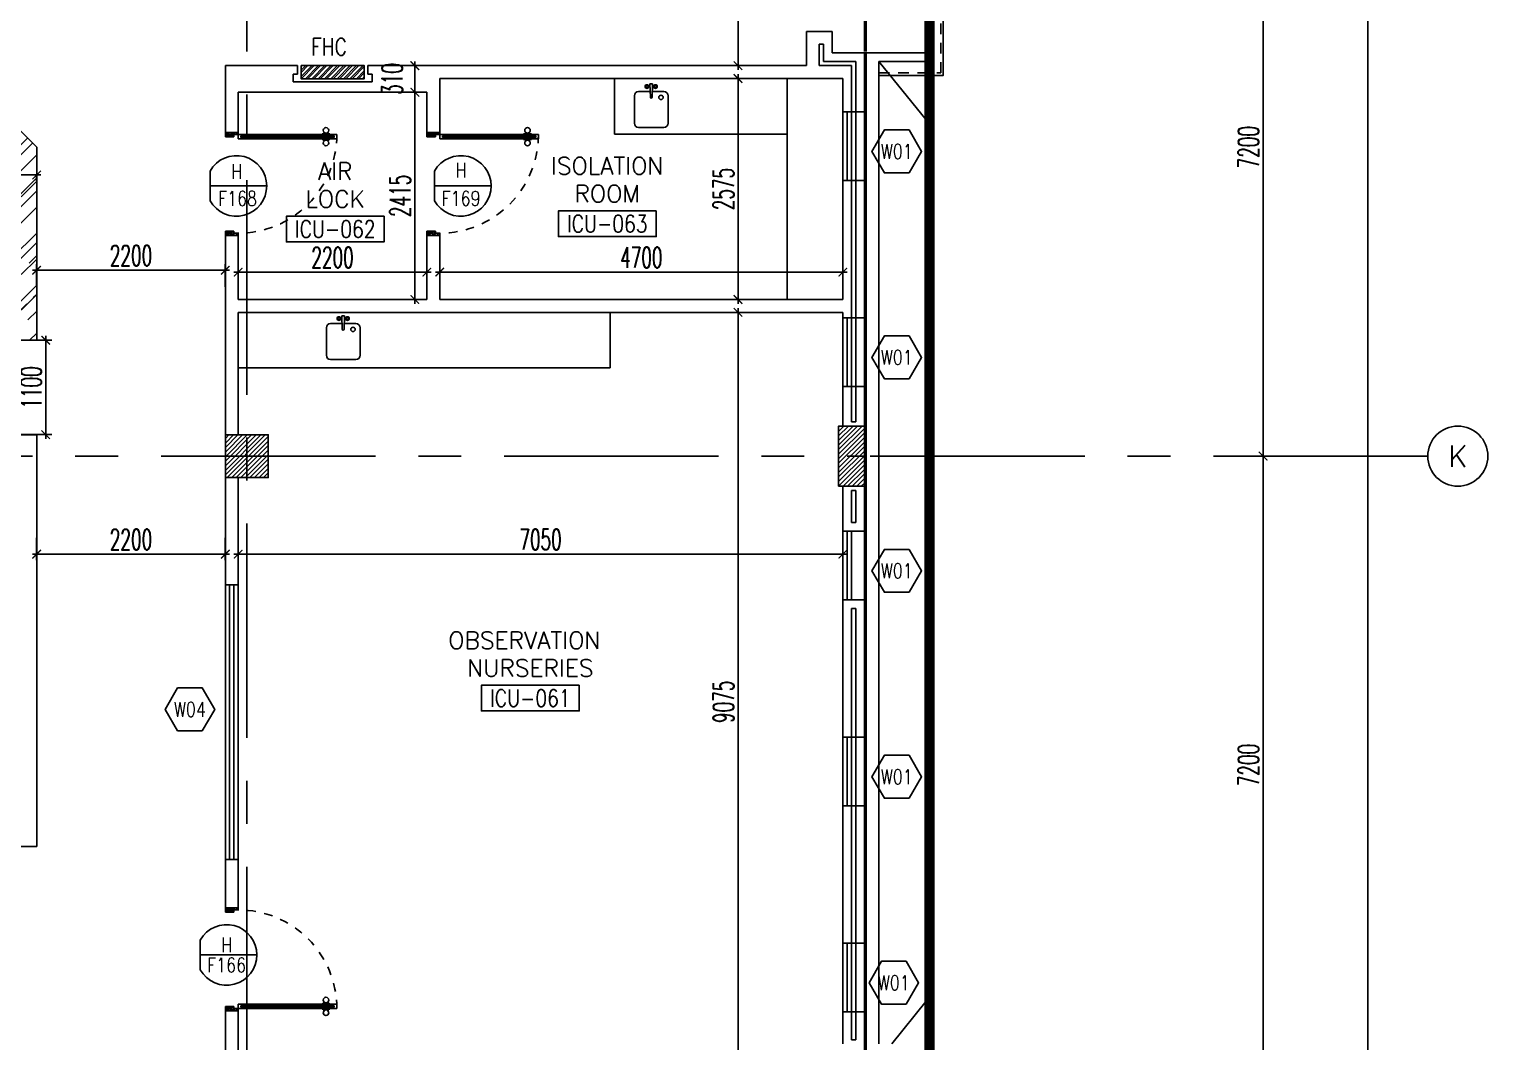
# Model space of a CAD drawing. Extents: x 275967.8 to 276060, y 57291.9 to 57371.4.
# Drawn here: x 276043.04 to 276060.05, y 57336.36 to 57348.16 of the extents above; entities that cross this region are included whole.
import ezdxf
from ezdxf.enums import TextEntityAlignment as Align

# ---------------------------------------------------------------- set-up
doc = ezdxf.new("R2010")
doc.units = 0
doc.header["$MEASUREMENT"] = 0
doc.header["$PDMODE"] = 34
for name, pattern in [('CENTER2', [1.125, 0.75, -0.125, 0.125, -0.125]), ('CENTERX2', [4, 2.5, -0.5, 0.5, -0.5]), ('HIDDEN', [0.375, 0.25, -0.125]), ('HIDDEN2', [0.1875, 0.125, -0.0625])]:
    doc.linetypes.add(name, pattern=pattern)
doc.layers.get('0').update_dxf_attribs({"linetype": 'CONTINUOUS'})
doc.layers.get('DEFPOINTS').update_dxf_attribs({"linetype": 'CONTINUOUS'})
for name, color, linetype in [('AX-CR', 2, 'CONTINUOUS'), ('AX-DIM', 4, 'CONTINUOUS'), ('AX-TXT', 2, 'CONTINUOUS'), ('AXES', 11, 'CENTERX2'), ('COL', 5, 'CONTINUOUS'), ('COUNTER', 7, 'CONTINUOUS'), ('DIM', 4, 'CONTINUOUS'), ('DOOR', 7, 'CONTINUOUS'), ('DOOR-CR', 2, 'CONTINUOUS'), ('DOOR-NO', 3, 'CONTINUOUS'), ('ELEV', 2, 'CONTINUOUS'), ('FHC', 2, 'CONTINUOUS'), ('HAT', 8, 'CONTINUOUS'), ('INSUL', 4, 'CONTINUOUS'), ('NON-MEDICAL', 3, 'CONTINUOUS'), ('RM-BOX', 4, 'CONTINUOUS'), ('RM-NAME', 2, 'CONTINUOUS'), ('RM-NO', 2, 'CONTINUOUS'), ('ROOF', 7, 'CONTINUOUS'), ('SHAFT', 3, 'CONTINUOUS'), ('STR', 5, 'CONTINUOUS'), ('WALL', 2, 'CONTINUOUS'), ('WIN', 3, 'CONTINUOUS'), ('WIN-BOX', 4, 'CONTINUOUS'), ('WIN-NO', 5, 'CONTINUOUS')]:
    doc.layers.add(name, color=color, linetype=linetype)
doc.styles.add('ROMANS', font='ROMANS.shx', dxfattribs={"width": 0.6})
doc.dimstyles.new('STANDARD in', dxfattribs={"dimtxt": 0.24, "dimasz": 0.1, "dimexe": 0.07, "dimexo": 0.05, "dimgap": 0.05, "dimtad": 1, "dimdec": 0, "dimlfac": 1000, "dimzin": 0, "dimdsep": 46, "dimtxsty": 'ROMANS', "dimblk": 'ARCHTICK', "dimcen": 0.05, "dimdle": 0.05, "dimclrd": 4, "dimclre": 4, "dimclrt": 2, "dimadec": 0, "dimazin": 0, "dimtfac": 1, "dimtdec": 0, "dimtmove": 2, "dimatfit": 3, "dimfxl": 0, "dimtolj": 1, "dimtzin": 0, "dimarcsym": 0})

# ---------------------------------------------------------------- blocks, each defined once
blk = doc.blocks.new('*X14')
at = {"color": 0}
for p, q in [((84179, 162721), (84648, 163190)), ((84179, 162774), (84595, 163190)), ((84179, 162827), (84542, 163190)), ((84179, 162880), (84489, 163190)), ((84179, 162933), (84436, 163190)), ((84179, 162986), (84383, 163190)), ((84179, 163039), (84330, 163190)), ((84179, 163092), (84277, 163190)), ((84179, 163145), (84224, 163190)), ((84201, 162690), (84679, 163168)), ((84254, 162690), (84679, 163115)), ((84307, 162690), (84679, 163062)), ((84360, 162690), (84679, 163009)), ((84413, 162690), (84679, 162956)), ((84466, 162690), (84679, 162903)), ((84519, 162690), (84679, 162850)), ((84572, 162690), (84679, 162797)), ((84625, 162690), (84679, 162744))]:
    blk.add_line(p, q, dxfattribs=at)
blk = doc.blocks.new('COL50')
at = {"layer": 'COL'}
blk.add_lwpolyline([(-250, 250), (-250, -250), (250, -250), (250, 250)], close=True, dxfattribs=at)
blk = doc.blocks.new('RM1')
at = {"layer": 'RM-BOX'}
blk.add_lwpolyline([(570, -200), (-570, -200), (-570, -500), (570, -500)], close=True, dxfattribs=at)
at = {"layer": 'RM-NAME', "style": 'ROMANS'}
for tag, p in [('ROOMNAME1', (0, 324)), ('ROOMNAME2', (0, 0))]:
    blk.add_attdef(tag, text='', height=200, dxfattribs=at).set_placement(p, align=Align.MIDDLE)
at = {"layer": 'RM-NO', "style": 'ROMANS', "width": 0.8}
blk.add_attdef('ROOMNO', text='', height=200, dxfattribs=at).set_placement((0, -350), align=Align.MIDDLE)
blk = doc.blocks.new('DD1')
at = {"layer": 'DOOR-CR'}
blk.add_line((-308, 0), (353, 0), dxfattribs=at)
blk.add_lwpolyline([(-308, -173, 3.820224), (-308, 173)], format="xyb", close=True, dxfattribs=at)
at = {"layer": 'DOOR-NO', "color": 255, "style": 'ROMANS', "width": 0.8}
for tag, p in [('G', (0, 184)), ('000', (0, -141))]:
    blk.add_attdef(tag, text='', height=204, dxfattribs=at).set_placement(p, align=Align.MIDDLE)
blk = doc.blocks.new('WW1')
at = {"layer": 'WIN-BOX'}
blk.add_lwpolyline([(144, -250), (289, 0), (144, 250), (-144, 250), (-289, 0), (-144, -250)], close=True, dxfattribs=at)
at = {"layer": 'WIN-NO', "style": 'ROMANS', "width": 0.8}
blk.add_attdef('W00', text='', height=170, dxfattribs=at).set_placement((0, 0), align=Align.MIDDLE)
blk = doc.blocks.new('_ARCHTICK')
at = {"color": 0, "linetype": 'ByBlock', "const_width": 0.15}
blk.add_lwpolyline([(-0.5, -0.5), (0.5, 0.5)], dxfattribs=at)
blk = doc.blocks.new('*D152')
at = {"layer": 'AX-DIM', "color": 4, "lineweight": -2, "ltscale": 0.3}
for p, q in [((276056.803, 57357.833), (276058.715, 57357.833)), ((276058.645, 57357.883), (276058.645, 57298.463)), ((276054.365, 57298.513), (276058.715, 57298.513))]:
    blk.add_line(p, q, dxfattribs=at)
at = {"layer": 'DEFPOINTS', "color": 0, "ltscale": 0.3}
for p in [(276056.753, 57357.833), (276054.315, 57298.513), (276058.645, 57298.513)]:
    blk.add_point(p, dxfattribs=at)
at = {"layer": 'AX-DIM', "color": 4, "lineweight": -2, "ltscale": 0.3, "xscale": 0.1, "yscale": 0.1, "zscale": 0.1}
for p, rotation in [((276058.645, 57357.833), 90), ((276058.645, 57298.513), 270)]:
    blk.add_blockref('_ARCHTICK', p, dxfattribs=dict(at, rotation=rotation))
at = {"layer": 'AX-DIM', "color": 2, "ltscale": 0.3, "insert": (276058.475, 57328.173), "char_height": 0.24, "attachment_point": 5, "rotation": 90, "style": 'ROMANS'}
blk.add_mtext('\\A1;59320', dxfattribs=at)
blk = doc.blocks.new('*D140')
at = {"layer": 'AX-DIM', "color": 4, "lineweight": -2, "ltscale": 0.3}
for p, q in [((276057.425, 57350.433), (276057.425, 57343.133)), ((276057.075, 57350.383), (276057.495, 57350.383)), ((276057.075, 57343.183), (276057.495, 57343.183))]:
    blk.add_line(p, q, dxfattribs=at)
at = {"layer": 'DEFPOINTS', "color": 0, "ltscale": 0.3}
for p in [(276057.025, 57350.383), (276057.025, 57343.183), (276057.425, 57343.183)]:
    blk.add_point(p, dxfattribs=at)
at = {"layer": 'AX-DIM', "color": 4, "lineweight": -2, "ltscale": 0.3, "xscale": 0.1, "yscale": 0.1, "zscale": 0.1}
for p, rotation in [((276057.425, 57350.383), 90), ((276057.425, 57343.183), 270)]:
    blk.add_blockref('_ARCHTICK', p, dxfattribs=dict(at, rotation=rotation))
at = {"layer": 'AX-DIM', "color": 2, "ltscale": 0.3, "insert": (276057.255, 57346.783), "char_height": 0.24, "attachment_point": 5, "rotation": 90, "style": 'ROMANS'}
blk.add_mtext('\\A1;7200', dxfattribs=at)
blk = doc.blocks.new('AXR')
at = {"layer": 'AX-CR'}
blk.add_circle((350, 0), 350, dxfattribs=at)
at = {"layer": 'AX-TXT', "style": 'ROMANS'}
blk.add_attdef('AX', text='', height=250, dxfattribs=at).set_placement((350, 0), align=Align.MIDDLE)
blk = doc.blocks.new('*D139')
at = {"layer": 'AX-DIM', "color": 4, "lineweight": -2, "ltscale": 0.3}
for p, q in [((276057.075, 57343.183), (276057.495, 57343.183)), ((276057.425, 57343.233), (276057.425, 57335.933)), ((276057.075, 57335.983), (276057.495, 57335.983))]:
    blk.add_line(p, q, dxfattribs=at)
at = {"layer": 'DEFPOINTS', "color": 0, "ltscale": 0.3}
for p in [(276057.025, 57343.183), (276057.025, 57335.983), (276057.425, 57335.983)]:
    blk.add_point(p, dxfattribs=at)
at = {"layer": 'AX-DIM', "color": 4, "lineweight": -2, "ltscale": 0.3, "xscale": 0.1, "yscale": 0.1, "zscale": 0.1}
for p, rotation in [((276057.425, 57343.183), 90), ((276057.425, 57335.983), 270)]:
    blk.add_blockref('_ARCHTICK', p, dxfattribs=dict(at, rotation=rotation))
at = {"layer": 'AX-DIM', "color": 2, "ltscale": 0.3, "insert": (276057.255, 57339.583), "char_height": 0.24, "attachment_point": 5, "rotation": 90, "style": 'ROMANS'}
blk.add_mtext('\\A1;7200', dxfattribs=at)
blk = doc.blocks.new('C11')
at = {"layer": 'HAT'}
h = blk.add_hatch(dxfattribs=at)
h.set_pattern_fill('ANSI31', color=256, scale=300, style=0)
h.set_pattern_definition([(45, (-248556.182, -75061.005), (-26.5165043, 26.5165043), [])])
h.paths.add_polyline_path([(300, 700), (0, 700), (0, 350), (300, 350)])
h.paths.add_polyline_path([(300, 350), (0, 350), (0, 0), (300, 0)])
at = {"layer": 'COL'}
blk.add_lwpolyline([(300, 700), (300, 0), (0, 0), (0, 700)], close=True, dxfattribs=at)
blk = doc.blocks.new('*D471')
at = {"layer": 'DEFPOINTS', "color": 0, "linetype": 'ByBlock', "ltscale": 0.3}
for p in [(276051.146, 57350.133), (276051.146, 57347.733), (276051.303, 57347.733)]:
    blk.add_point(p, dxfattribs=at)
at = {"layer": 'DIM', "color": 4, "linetype": 'ByBlock', "lineweight": -2, "ltscale": 0.3}
for p, q in [((276051.196, 57350.133), (276051.373, 57350.133)), ((276051.303, 57350.183), (276051.303, 57347.683)), ((276051.196, 57347.733), (276051.373, 57347.733))]:
    blk.add_line(p, q, dxfattribs=at)
at = {"layer": 'DIM', "color": 4, "linetype": 'ByBlock', "lineweight": -2, "ltscale": 0.3, "xscale": 0.1, "yscale": 0.1, "zscale": 0.1}
for p, rotation in [((276051.303, 57350.133), 90), ((276051.303, 57347.733), 270)]:
    blk.add_blockref('_ARCHTICK', p, dxfattribs=dict(at, rotation=rotation))
at = {"layer": 'DIM', "color": 2, "linetype": 'ByBlock', "ltscale": 0.3, "insert": (276051.133, 57348.933), "char_height": 0.24, "attachment_point": 5, "rotation": 90, "style": 'ROMANS'}
blk.add_mtext('\\A1;2400', dxfattribs=at)
blk = doc.blocks.new('*D470')
at = {"layer": 'DEFPOINTS', "color": 0, "linetype": 'ByBlock', "ltscale": 0.3}
for p in [(276051.715, 57347.583), (276051.303, 57345.008), (276051.715, 57345.008)]:
    blk.add_point(p, dxfattribs=at)
at = {"layer": 'DIM', "color": 4, "linetype": 'ByBlock', "lineweight": -2, "ltscale": 0.3}
for p, q in [((276051.665, 57347.583), (276051.233, 57347.583)), ((276051.303, 57347.633), (276051.303, 57344.958)), ((276051.665, 57345.008), (276051.233, 57345.008))]:
    blk.add_line(p, q, dxfattribs=at)
at = {"layer": 'DIM', "color": 4, "linetype": 'ByBlock', "lineweight": -2, "ltscale": 0.3, "xscale": 0.1, "yscale": 0.1, "zscale": 0.1}
for p, rotation in [((276051.303, 57347.583), 90), ((276051.303, 57345.008), 270)]:
    blk.add_blockref('_ARCHTICK', p, dxfattribs=dict(at, rotation=rotation))
at = {"layer": 'DIM', "color": 2, "linetype": 'ByBlock', "ltscale": 0.3, "insert": (276051.133, 57346.295), "char_height": 0.24, "attachment_point": 5, "rotation": 90, "style": 'ROMANS'}
blk.add_mtext('\\A1;2575', dxfattribs=at)
blk = doc.blocks.new('*D469')
at = {"layer": 'DEFPOINTS', "color": 0, "linetype": 'ByBlock', "ltscale": 0.3}
for p in [(276052.525, 57346.229), (276047.825, 57345.512), (276047.825, 57345.327)]:
    blk.add_point(p, dxfattribs=at)
at = {"layer": 'DIM', "color": 4, "linetype": 'ByBlock', "lineweight": -2, "ltscale": 0.3}
for p, q in [((276052.525, 57346.179), (276052.525, 57345.257)), ((276052.575, 57345.327), (276047.775, 57345.327)), ((276047.825, 57345.462), (276047.825, 57345.257))]:
    blk.add_line(p, q, dxfattribs=at)
at = {"layer": 'DIM', "color": 4, "linetype": 'ByBlock', "lineweight": -2, "ltscale": 0.3, "xscale": 0.1, "yscale": 0.1, "zscale": 0.1, "rotation": 180}
blk.add_blockref('_ARCHTICK', (276047.825, 57345.327), dxfattribs=at)
at = {"layer": 'DIM', "color": 4, "linetype": 'ByBlock', "lineweight": -2, "ltscale": 0.3, "xscale": 0.1, "yscale": 0.1, "zscale": 0.1}
blk.add_blockref('_ARCHTICK', (276052.525, 57345.327), dxfattribs=at)
at = {"layer": 'DIM', "color": 2, "linetype": 'ByBlock', "ltscale": 0.3, "insert": (276050.175, 57345.497), "char_height": 0.24, "attachment_point": 5, "style": 'ROMANS'}
blk.add_mtext('\\A1;4700', dxfattribs=at)
blk = doc.blocks.new('*D468')
at = {"layer": 'DEFPOINTS', "color": 0, "linetype": 'ByBlock', "ltscale": 0.3}
for p in [(276045.475, 57345.377), (276045.475, 57345.327), (276047.675, 57345.377)]:
    blk.add_point(p, dxfattribs=at)
at = {"layer": 'DIM', "color": 4, "linetype": 'ByBlock', "lineweight": -2, "ltscale": 0.3}
for p, q in [((276047.725, 57345.327), (276045.425, 57345.327)), ((276045.475, 57345.327), (276045.475, 57345.257)), ((276047.675, 57345.327), (276047.675, 57345.257))]:
    blk.add_line(p, q, dxfattribs=at)
at = {"layer": 'DIM', "color": 4, "linetype": 'ByBlock', "lineweight": -2, "ltscale": 0.3, "xscale": 0.1, "yscale": 0.1, "zscale": 0.1, "rotation": 180}
blk.add_blockref('_ARCHTICK', (276045.475, 57345.327), dxfattribs=at)
at = {"layer": 'DIM', "color": 4, "linetype": 'ByBlock', "lineweight": -2, "ltscale": 0.3, "xscale": 0.1, "yscale": 0.1, "zscale": 0.1}
blk.add_blockref('_ARCHTICK', (276047.675, 57345.327), dxfattribs=at)
at = {"layer": 'DIM', "color": 2, "linetype": 'ByBlock', "ltscale": 0.3, "insert": (276046.575, 57345.497), "char_height": 0.24, "attachment_point": 5, "style": 'ROMANS'}
blk.add_mtext('\\A1;2200', dxfattribs=at)
blk = doc.blocks.new('*D467')
at = {"layer": 'DEFPOINTS', "color": 0, "linetype": 'ByBlock', "ltscale": 0.3}
for p in [(276047.579, 57347.423), (276047.535, 57345.008), (276047.579, 57345.008)]:
    blk.add_point(p, dxfattribs=at)
at = {"layer": 'DIM', "color": 4, "linetype": 'ByBlock', "lineweight": -2, "ltscale": 0.3}
for p, q in [((276047.529, 57347.423), (276047.465, 57347.423)), ((276047.535, 57347.473), (276047.535, 57344.958)), ((276047.529, 57345.008), (276047.465, 57345.008))]:
    blk.add_line(p, q, dxfattribs=at)
at = {"layer": 'DIM', "color": 4, "linetype": 'ByBlock', "lineweight": -2, "ltscale": 0.3, "xscale": 0.1, "yscale": 0.1, "zscale": 0.1}
for p, rotation in [((276047.535, 57347.423), 90), ((276047.535, 57345.008), 270)]:
    blk.add_blockref('_ARCHTICK', p, dxfattribs=dict(at, rotation=rotation))
at = {"layer": 'DIM', "color": 2, "linetype": 'ByBlock', "ltscale": 0.3, "insert": (276047.365, 57346.215), "char_height": 0.24, "attachment_point": 5, "rotation": 90, "style": 'ROMANS'}
blk.add_mtext('\\A1;2415', dxfattribs=at)
blk = doc.blocks.new('*D466')
at = {"layer": 'DEFPOINTS', "color": 0, "linetype": 'ByBlock', "ltscale": 0.3}
for p in [(276047.535, 57347.733), (276047.621, 57347.733), (276047.621, 57347.423)]:
    blk.add_point(p, dxfattribs=at)
at = {"layer": 'DIM', "color": 4, "linetype": 'ByBlock', "lineweight": -2, "ltscale": 0.3}
for p, q in [((276047.571, 57347.733), (276047.465, 57347.733)), ((276047.535, 57347.373), (276047.535, 57347.783)), ((276047.571, 57347.423), (276047.465, 57347.423))]:
    blk.add_line(p, q, dxfattribs=at)
at = {"layer": 'DIM', "color": 4, "linetype": 'ByBlock', "lineweight": -2, "ltscale": 0.3, "xscale": 0.1, "yscale": 0.1, "zscale": 0.1}
for p, rotation in [((276047.535, 57347.733), 90), ((276047.535, 57347.423), 270)]:
    blk.add_blockref('_ARCHTICK', p, dxfattribs=dict(at, rotation=rotation))
at = {"layer": 'DIM', "color": 2, "linetype": 'ByBlock', "ltscale": 0.3, "insert": (276047.27, 57347.578), "char_height": 0.24, "attachment_point": 5, "rotation": 90, "style": 'ROMANS'}
blk.add_mtext('\\A1;310', dxfattribs=at)
blk = doc.blocks.new('*D464')
at = {"layer": 'DEFPOINTS', "color": 0, "linetype": 'ByBlock', "ltscale": 0.3}
for p in [(276050.553, 57344.858), (276050.299, 57335.783), (276051.303, 57335.783)]:
    blk.add_point(p, dxfattribs=at)
at = {"layer": 'DIM', "color": 4, "linetype": 'ByBlock', "lineweight": -2, "ltscale": 0.3}
for p, q in [((276050.603, 57344.858), (276051.373, 57344.858)), ((276051.303, 57344.908), (276051.303, 57335.733)), ((276050.349, 57335.783), (276051.373, 57335.783))]:
    blk.add_line(p, q, dxfattribs=at)
at = {"layer": 'DIM', "color": 4, "linetype": 'ByBlock', "lineweight": -2, "ltscale": 0.3, "xscale": 0.1, "yscale": 0.1, "zscale": 0.1}
for p, rotation in [((276051.303, 57344.858), 90), ((276051.303, 57335.783), 270)]:
    blk.add_blockref('_ARCHTICK', p, dxfattribs=dict(at, rotation=rotation))
at = {"layer": 'DIM', "color": 2, "linetype": 'ByBlock', "ltscale": 0.3, "insert": (276051.133, 57340.32), "char_height": 0.24, "attachment_point": 5, "rotation": 90, "style": 'ROMANS'}
blk.add_mtext('\\A1;9075', dxfattribs=at)
blk = doc.blocks.new('*D463')
at = {"layer": 'DEFPOINTS', "color": 0, "linetype": 'ByBlock', "ltscale": 0.3}
for p in [(276045.475, 57342.04), (276045.475, 57341.683), (276052.525, 57340.864)]:
    blk.add_point(p, dxfattribs=at)
at = {"layer": 'DIM', "color": 4, "linetype": 'ByBlock', "lineweight": -2, "ltscale": 0.3}
for p, q in [((276045.475, 57341.733), (276045.475, 57342.11)), ((276052.525, 57340.914), (276052.525, 57342.11)), ((276052.575, 57342.04), (276045.425, 57342.04))]:
    blk.add_line(p, q, dxfattribs=at)
at = {"layer": 'DIM', "color": 4, "linetype": 'ByBlock', "lineweight": -2, "ltscale": 0.3, "xscale": 0.1, "yscale": 0.1, "zscale": 0.1, "rotation": 180}
blk.add_blockref('_ARCHTICK', (276045.475, 57342.04), dxfattribs=at)
at = {"layer": 'DIM', "color": 4, "linetype": 'ByBlock', "lineweight": -2, "ltscale": 0.3, "xscale": 0.1, "yscale": 0.1, "zscale": 0.1}
blk.add_blockref('_ARCHTICK', (276052.525, 57342.04), dxfattribs=at)
at = {"layer": 'DIM', "color": 2, "linetype": 'ByBlock', "ltscale": 0.3, "insert": (276049, 57342.21), "char_height": 0.24, "attachment_point": 5, "style": 'ROMANS'}
blk.add_mtext('\\A1;7050', dxfattribs=at)
blk = doc.blocks.new('*D462')
at = {"layer": 'DEFPOINTS', "color": 0, "linetype": 'ByBlock', "ltscale": 0.3}
for p in [(276043.125, 57342.281), (276045.325, 57342.281), (276043.125, 57342.04)]:
    blk.add_point(p, dxfattribs=at)
at = {"layer": 'DIM', "color": 4, "linetype": 'ByBlock', "lineweight": -2, "ltscale": 0.3}
for p, q in [((276043.125, 57342.231), (276043.125, 57341.97)), ((276045.325, 57342.231), (276045.325, 57341.97)), ((276045.375, 57342.04), (276043.075, 57342.04))]:
    blk.add_line(p, q, dxfattribs=at)
at = {"layer": 'DIM', "color": 4, "linetype": 'ByBlock', "lineweight": -2, "ltscale": 0.3, "xscale": 0.1, "yscale": 0.1, "zscale": 0.1, "rotation": 180}
blk.add_blockref('_ARCHTICK', (276043.125, 57342.04), dxfattribs=at)
at = {"layer": 'DIM', "color": 4, "linetype": 'ByBlock', "lineweight": -2, "ltscale": 0.3, "xscale": 0.1, "yscale": 0.1, "zscale": 0.1}
blk.add_blockref('_ARCHTICK', (276045.325, 57342.04), dxfattribs=at)
at = {"layer": 'DIM', "color": 2, "linetype": 'ByBlock', "ltscale": 0.3, "insert": (276044.225, 57342.21), "char_height": 0.24, "attachment_point": 5, "style": 'ROMANS'}
blk.add_mtext('\\A1;2200', dxfattribs=at)
blk = doc.blocks.new('DOOR100')
at = {"layer": 'DOOR', "color": 0, "linetype": 'ByBlock'}
for p, q in [((-82, 1205), (-91, 1205)), ((-91, 1205), (-91, 1140)), ((-75, 1218), (-82, 1218)), ((-82, 1128), (-82, 1218)), ((-82, 1205), (-82, 1140)), ((-25, 1300), (-75, 1300)), ((-75, 1300), (-25, 1300)), ((-75, 1250), (-75, 1300)), ((-58, 1250), (-75, 1250)), ((-42, 1270), (-58, 1270)), ((-58, 1250), (-58, 1270)), ((-42, 1250), (-42, 1270)), ((-25, 1250), (-42, 1250)), ((-25, 1250), (-25, 1300)), ((-25, 1218), (-18, 1218)), ((-18, 1128), (-18, 1218)), ((-18, 1205), (-9, 1205)), ((-18, 1205), (-18, 1140)), ((-9, 1205), (-9, 1140)), ((-82, 1140), (-91, 1140)), ((-75, 1128), (-82, 1128)), ((-25, 1128), (-18, 1128)), ((-18, 1140), (-9, 1140)), ((-75, 200), (-58, 200)), ((-75, 150), (-75, 200)), ((-58, 200), (-58, 180)), ((-58, 180), (-42, 180)), ((-42, 200), (-25, 200)), ((-42, 180), (-42, 200)), ((-25, 200), (-25, 150)), ((-1200, 0), (-1200, 150)), ((-1200, 150), (-1175, 150)), ((-1200, 150), (-1200, 0)), ((-1150, 0), (-1200, 0)), ((-1175, 150), (-1175, 100)), ((-1175, 100), (-1150, 100)), ((-1150, 100), (-1150, 0)), ((-75, 150), (-25, 150)), ((-50, 100), (-50, 0)), ((-25, 100), (-50, 100)), ((-50, 0), (0, 0)), ((0, 150), (-25, 150)), ((-25, 150), (-25, 100)), ((0, 150), (0, 0))]:
    blk.add_line(p, q, dxfattribs=at)
at = {"layer": 'DOOR', "linetype": 'ByBlock'}
for p, q in [((-75, 1250), (-75, 200)), ((-58, 200), (-58, 1250)), ((-42, 200), (-42, 1250)), ((-25, 200), (-25, 1250)), ((0, 0), (0, 150))]:
    blk.add_line(p, q, dxfattribs=at)
at = {"layer": 'DOOR', "color": 9, "linetype": 'ByBlock'}
for p, q in [((-1150, 0), (-1200, 114)), ((-1150, 0), (-1200, 40)), ((-1150, 0), (-1163, 100)), ((-50, 0), (0, 114)), ((-50, 0), (-37, 100)), ((-50, 0), (0, 40))]:
    blk.add_line(p, q, dxfattribs=at)
at = {"layer": 'DOOR', "color": 0, "linetype": 'ByBlock'}
for centre in [(-124, 1173), (24, 1173)]:
    blk.add_circle(centre, 32.4, dxfattribs=at)
at = {"layer": 'DOOR', "linetype": 'HIDDEN', "ltscale": 0.5}
blk.add_arc((-25, 150), 1150, 90, 180.0001, dxfattribs=at)
at = {"layer": 'DOOR', "color": 9, "linetype": 'ByBlock'}
for centre, radius, start, end in [((-1150, 0), 154, 103.7142, 108.8947), ((-1150, 0), 134, 100.72, 111.8402), ((-1150, 0), 94.4, 90, 121.9818), ((-1150, 0), 74.4, 90, 132.2236), ((-1150, 0), 54.4, 90, 156.7926), ((-1150, 0), 34.4, 90, 180), ((-1150, 0), 14.4, 90, 180), ((-50, 0), 94.4, 58.0182, 90), ((-50, 0), 74.4, 47.7764, 90), ((-50, 0), 54.4, 23.2074, 90), ((-50, 0), 34.4, 0, 90), ((-50, 0), 14.4, 0, 90), ((-50, 0), 134, 68.1598, 79.28), ((-50, 0), 114, 64.0838, 77.3774), ((-50, 0), 154, 71.1053, 76.2858)]:
    blk.add_arc(centre, radius, start, end, dxfattribs=at)
blk = doc.blocks.new('*D765')
at = {"layer": 'DEFPOINTS', "color": 0, "linetype": 'ByBlock', "ltscale": 0.3}
for p in [(276042.893, 57344.533), (276043.231, 57344.533), (276042.893, 57343.433)]:
    blk.add_point(p, dxfattribs=at)
at = {"layer": 'SHAFT', "color": 4, "linetype": 'ByBlock', "lineweight": -2, "ltscale": 0.3}
for p, q in [((276042.943, 57344.533), (276043.301, 57344.533)), ((276043.231, 57343.383), (276043.231, 57344.583)), ((276042.943, 57343.433), (276043.301, 57343.433))]:
    blk.add_line(p, q, dxfattribs=at)
at = {"layer": 'SHAFT', "color": 4, "linetype": 'ByBlock', "lineweight": -2, "ltscale": 0.3, "xscale": 0.1, "yscale": 0.1, "zscale": 0.1}
for p, rotation in [((276043.231, 57344.533), 90), ((276043.231, 57343.433), 270)]:
    blk.add_blockref('_ARCHTICK', p, dxfattribs=dict(at, rotation=rotation))
at = {"layer": 'SHAFT', "color": 2, "linetype": 'ByBlock', "ltscale": 0.3, "insert": (276043.061, 57343.983), "char_height": 0.24, "attachment_point": 5, "rotation": 90, "style": 'ROMANS'}
blk.add_mtext('\\A1;1100', dxfattribs=at)
blk = doc.blocks.new('*D804')
at = {"layer": 'DEFPOINTS', "color": 0, "linetype": 'ByBlock', "ltscale": 0.3}
for p in [(276038.625, 57346.65), (276043.125, 57346.509), (276038.625, 57346.459)]:
    blk.add_point(p, dxfattribs=at)
at = {"layer": 'DIM', "color": 4, "linetype": 'ByBlock', "lineweight": -2, "ltscale": 0.3}
for p, q in [((276038.625, 57346.6), (276038.625, 57346.389)), ((276043.175, 57346.459), (276038.575, 57346.459)), ((276043.125, 57346.459), (276043.125, 57346.389))]:
    blk.add_line(p, q, dxfattribs=at)
at = {"layer": 'DIM', "color": 4, "linetype": 'ByBlock', "lineweight": -2, "ltscale": 0.3, "xscale": 0.1, "yscale": 0.1, "zscale": 0.1, "rotation": 180}
blk.add_blockref('_ARCHTICK', (276038.625, 57346.459), dxfattribs=at)
at = {"layer": 'DIM', "color": 4, "linetype": 'ByBlock', "lineweight": -2, "ltscale": 0.3, "xscale": 0.1, "yscale": 0.1, "zscale": 0.1}
blk.add_blockref('_ARCHTICK', (276043.125, 57346.459), dxfattribs=at)
at = {"layer": 'DIM', "color": 2, "linetype": 'ByBlock', "ltscale": 0.3, "insert": (276040.875, 57346.629), "char_height": 0.24, "attachment_point": 5, "style": 'ROMANS'}
blk.add_mtext('\\A1;4500', dxfattribs=at)
blk = doc.blocks.new('*D805')
at = {"layer": 'DEFPOINTS', "color": 0, "linetype": 'ByBlock', "ltscale": 0.3}
for p in [(276043.125, 57345.349), (276043.125, 57345.106), (276045.325, 57345.106)]:
    blk.add_point(p, dxfattribs=at)
at = {"layer": 'DIM', "color": 4, "linetype": 'ByBlock', "lineweight": -2, "ltscale": 0.3}
for p, q in [((276045.375, 57345.349), (276043.075, 57345.349)), ((276043.125, 57345.156), (276043.125, 57345.419)), ((276045.325, 57345.156), (276045.325, 57345.419))]:
    blk.add_line(p, q, dxfattribs=at)
at = {"layer": 'DIM', "color": 4, "linetype": 'ByBlock', "lineweight": -2, "ltscale": 0.3, "xscale": 0.1, "yscale": 0.1, "zscale": 0.1, "rotation": 180}
blk.add_blockref('_ARCHTICK', (276043.125, 57345.349), dxfattribs=at)
at = {"layer": 'DIM', "color": 4, "linetype": 'ByBlock', "lineweight": -2, "ltscale": 0.3, "xscale": 0.1, "yscale": 0.1, "zscale": 0.1}
blk.add_blockref('_ARCHTICK', (276045.325, 57345.349), dxfattribs=at)
at = {"layer": 'DIM', "color": 2, "linetype": 'ByBlock', "ltscale": 0.3, "insert": (276044.225, 57345.519), "char_height": 0.24, "attachment_point": 5, "style": 'ROMANS'}
blk.add_mtext('\\A1;2200', dxfattribs=at)

msp = doc.modelspace()

# ---------------------------------------------------------------- hatches: boundary and pattern name
at = {"layer": 'COUNTER', "linetype": 'ByBlock'}
h = msp.add_hatch(dxfattribs=at)
h.set_pattern_fill('AR-RROOF', color=11, scale=0.32, angle=45, style=0)
h.paths.add_polyline_path([(276042.1755, 57347.7329), (276039.7255, 57347.7329), (276039.7255, 57347.1329), (276041.9255, 57347.1329), (276042.5255, 57346.5329), (276042.5255, 57344.5329), (276043.1255, 57344.5329), (276043.1255, 57346.7829)])
at = {"layer": 'FHC', "linetype": 'ByBlock', "ltscale": 0.3}
h = msp.add_hatch(dxfattribs=at)
h.set_pattern_fill('ANSI32', color=11, scale=0.14, style=0)
h.set_pattern_definition([(45, (275860.452275, 57322.7401), (-0.037123106, 0.037123106), []), (45, (275860.477024, 57322.7401), (-0.037123106, 0.037123106), [])])
h.paths.add_polyline_path([(276046.9452, 57347.5809), (276046.9452, 57347.7329), (276046.2092, 57347.7329), (276046.2092, 57347.5809)])
h.paths.add_polyline_path([(276046.0391, 57347.244), (276046.0391, 57347.5807), (276046.2491, 57347.5807), (276046.2491, 57347.244)], flags=9)

# ---------------------------------------------------------------- linework, layer by layer
at = {"layer": 'AXES'}
for p, q in [((276052.7755, 57291.8986), (276052.7755, 57370.3613)), ((276052.7955, 57291.8986), (276052.7955, 57370.3613)), ((276045.5755, 57291.8986), (276045.5755, 57352.4829)), ((276036.5755, 57343.1829), (276052.7955, 57343.1829)), ((276059.3451, 57343.1829), (276052.5255, 57343.1829))]:
    msp.add_line(p, q, dxfattribs=at)
at = {"layer": 'COUNTER', "linetype": 'ByBlock'}
msp.add_lwpolyline([(276042.5255, 57344.5329), (276042.5255, 57346.5329), (276041.9255, 57347.1329), (276039.7255, 57347.1329), (276039.7255, 57347.7329), (276042.1755, 57347.7329), (276043.1255, 57346.7829), (276043.1255, 57344.5329)], close=True, dxfattribs=at)
at = {"layer": 'ELEV', "linetype": 'CENTER2', "const_width": 0.12}
msp.add_lwpolyline([(276053.5351, 57296.8068), (276053.5351, 57360.645)], dxfattribs=at)
at = {"layer": 'FHC', "linetype": 'ByBlock', "ltscale": 0.3}
msp.add_lwpolyline([(276046.2092, 57347.7329), (276046.9452, 57347.7329), (276046.9452, 57347.5809), (276046.2092, 57347.5809)], close=True, dxfattribs=at)
at = {"layer": 'INSUL'}
for p, q in [((276052.2505, 57347.9829), (276052.2505, 57347.7329)), ((276052.3005, 57347.9829), (276052.2505, 57347.9829)), ((276052.3005, 57347.9829), (276052.3005, 57347.7829)), ((276052.2505, 57347.7329), (276052.6255, 57347.7329)), ((276052.3005, 57347.7829), (276052.6755, 57347.7829)), ((276052.6255, 57347.7329), (276052.6255, 57343.5829)), ((276052.6755, 57347.7829), (276052.6755, 57343.5829)), ((276052.6255, 57343.5829), (276052.6755, 57343.5829)), ((276052.6255, 57342.7829), (276052.6755, 57342.7829)), ((276052.6255, 57342.7829), (276052.6255, 57342.4079)), ((276052.6755, 57342.7829), (276052.6755, 57342.4079)), ((276052.6255, 57342.4079), (276052.6755, 57342.4079)), ((276052.6255, 57341.4079), (276052.6755, 57341.4079)), ((276052.6255, 57341.4079), (276052.6255, 57336.3829)), ((276052.6755, 57341.4079), (276052.6755, 57336.3829)), ((276052.6255, 57336.3829), (276052.6755, 57336.3829))]:
    msp.add_line(p, q, dxfattribs=at)
at = {"layer": 'NON-MEDICAL'}
for p, q in [((276049.8617, 57347.5848), (276049.8617, 57346.9348)), ((276050.2744, 57347.5206), (276050.2804, 57347.3653)), ((276050.3065, 57347.5206), (276050.2744, 57347.5206)), ((276050.3065, 57347.5206), (276050.3004, 57347.3653)), ((276051.8755, 57347.5848), (276051.8755, 57345.0098)), ((276051.8755, 57347.5848), (276051.8755, 57346.9348)), ((276050.0941, 57347.3825), (276050.0941, 57347.0614)), ((276050.2804, 57347.4324), (276050.144, 57347.4324)), ((276050.4369, 57347.4324), (276050.3004, 57347.4324)), ((276050.4868, 57347.0614), (276050.4868, 57347.3825)), ((276050.144, 57347.0115), (276050.4369, 57347.0115)), ((276049.8617, 57346.9348), (276051.8755, 57346.9348)), ((276046.6832, 57344.8168), (276046.6892, 57344.6615)), ((276046.7152, 57344.8168), (276046.6832, 57344.8168)), ((276046.7152, 57344.8168), (276046.7092, 57344.6615)), ((276049.8102, 57344.8598), (276049.8102, 57344.2098)), ((276046.5029, 57344.6787), (276046.5029, 57344.3576)), ((276046.6892, 57344.7286), (276046.5527, 57344.7286)), ((276046.8457, 57344.7286), (276046.7092, 57344.7286)), ((276046.8955, 57344.3576), (276046.8955, 57344.6787)), ((276046.5527, 57344.3078), (276046.8457, 57344.3078)), ((276045.4755, 57344.2098), (276049.8102, 57344.2098))]:
    msp.add_line(p, q, dxfattribs=at)
for centre, radius in [((276050.2407, 57347.4895), 0.0217), ((276050.2407, 57347.4895), 0.014), ((276050.3402, 57347.4895), 0.0217), ((276050.3402, 57347.4895), 0.014), ((276050.4049, 57347.3629), 0.0255), ((276046.6494, 57344.7857), 0.0217), ((276046.6494, 57344.7857), 0.014), ((276046.749, 57344.7857), 0.0217), ((276046.749, 57344.7857), 0.014), ((276046.8137, 57344.6592), 0.0255)]:
    msp.add_circle(centre, radius, dxfattribs=at)
for centre, radius, start, end in [((276050.144, 57347.3825), 0.0499, 90, 180), ((276050.2904, 57347.3653), 0.00997, 180, 0), ((276050.4369, 57347.3825), 0.0499, 0, 90), ((276050.144, 57347.0614), 0.0499, 180, 270), ((276050.4369, 57347.0614), 0.0499, 270, 0), ((276046.5527, 57344.6787), 0.0499, 90, 180), ((276046.6992, 57344.6615), 0.00997, 180, 0), ((276046.8457, 57344.6787), 0.0499, 0, 90), ((276046.5527, 57344.3576), 0.0499, 180, 270), ((276046.8457, 57344.3576), 0.0499, 270, 0)]:
    msp.add_arc(centre, radius, start, end, dxfattribs=at)
at = {"layer": 'ROOF'}
for p, q in [((276052.7755, 57347.8829), (276053.4947, 57347.8829)), ((276052.7955, 57336.2329), (276052.7955, 57347.8829)), ((276052.9455, 57347.8829), (276052.7955, 57347.8829)), ((276052.9455, 57336.3329), (276052.9455, 57347.7829)), ((276052.9455, 57347.7829), (276053.4947, 57347.7829))]:
    msp.add_line(p, q, dxfattribs=at)
at = {"layer": 'SHAFT'}
for p, q in [((276053.4947, 57347.1009), (276052.9455, 57347.7829)), ((276053.4947, 57336.8324), (276053.0955, 57336.3329))]:
    msp.add_line(p, q, dxfattribs=at)
at = {"layer": 'STR'}
msp.add_lwpolyline([(276052.9441, 57347.6188), (276053.6955, 57347.6188), (276053.6955, 57350.2538), (276052.9441, 57350.2538)], dxfattribs=at)
at = {"layer": 'STR', "linetype": 'HIDDEN2'}
msp.add_lwpolyline([(276052.9441, 57347.6488), (276053.6655, 57347.6488), (276053.6655, 57350.2238), (276052.9441, 57350.2238)], dxfattribs=at)
at = {"layer": 'WALL'}
for p, q in [((276052.1005, 57348.1329), (276052.1005, 57347.7329)), ((276052.4005, 57348.1329), (276052.1005, 57348.1329)), ((276052.4005, 57348.1329), (276052.4005, 57347.8829)), ((276052.4005, 57347.8829), (276052.7755, 57347.8829)), ((276046.1655, 57347.7329), (276046.1655, 57347.6329)), ((276046.9855, 57347.7329), (276046.9855, 57347.6329)), ((276046.1155, 57347.6329), (276046.1155, 57347.5429)), ((276046.1155, 57347.6329), (276046.1655, 57347.6329)), ((276046.1155, 57347.5429), (276047.0355, 57347.5429)), ((276047.0355, 57347.6329), (276047.0355, 57347.5429)), ((276045.3255, 57344.8579), (276045.3255, 57343.4329)), ((276045.4755, 57344.8579), (276045.4755, 57343.4329)), ((276043.1255, 57343.4329), (276043.1255, 57338.6329)), ((276045.3255, 57341.6829), (276045.3255, 57342.9329)), ((276045.4755, 57341.6829), (276045.4755, 57342.9329)), ((276045.4755, 57341.6829), (276045.3255, 57341.6829)), ((276034.8755, 57338.6329), (276043.1255, 57338.6329))]:
    msp.add_line(p, q, dxfattribs=at)
at = {"layer": 'WALL', "linetype": 'ByBlock'}
for p, q in [((276052.7755, 57347.8829), (276052.7755, 57347.195)), ((276045.3255, 57347.7329), (276045.3255, 57346.9554)), ((276045.3255, 57347.7329), (276046.1655, 57347.7329)), ((276046.9855, 57347.7329), (276052.1005, 57347.7329)), ((276046.9855, 57347.6329), (276047.0355, 57347.6329)), ((276047.8255, 57347.5829), (276047.8255, 57346.9454)), ((276047.8255, 57347.5829), (276052.5255, 57347.5829)), ((276052.5255, 57347.5829), (276052.5255, 57347.195)), ((276045.4755, 57347.4229), (276045.4755, 57346.9554)), ((276045.4755, 57347.4229), (276047.6755, 57347.4229)), ((276047.6755, 57347.4229), (276047.6755, 57346.9454)), ((276052.5255, 57347.195), (276052.7755, 57347.195)), ((276045.4755, 57346.9554), (276045.3255, 57346.9554)), ((276047.6755, 57346.9454), (276047.8255, 57346.9454)), ((276052.5255, 57346.395), (276052.7755, 57346.395)), ((276052.5255, 57346.395), (276052.5255, 57345.0079)), ((276052.7755, 57346.395), (276052.7755, 57344.795)), ((276045.3255, 57345.7554), (276045.3255, 57344.8579)), ((276045.3255, 57345.7554), (276045.4755, 57345.7554)), ((276045.4755, 57345.7554), (276045.4755, 57345.0079)), ((276047.6755, 57345.7554), (276047.8255, 57345.7554)), ((276047.6755, 57345.7554), (276047.6755, 57345.0079)), ((276047.8255, 57345.7554), (276047.8255, 57345.0079)), ((276045.4755, 57345.0079), (276047.6755, 57345.0079)), ((276047.8255, 57345.0079), (276052.5255, 57345.0079)), ((276045.4755, 57344.8579), (276052.5255, 57344.8579)), ((276052.5255, 57344.8579), (276052.5255, 57344.795)), ((276052.5255, 57344.795), (276052.7755, 57344.795)), ((276052.5255, 57343.995), (276052.7755, 57343.995)), ((276052.5255, 57343.995), (276052.5255, 57343.5329)), ((276052.7755, 57343.995), (276052.7755, 57342.3079)), ((276043.1255, 57343.4329), (276042.8255, 57343.4329)), ((276045.3255, 57343.4329), (276045.3255, 57342.9329)), ((276045.4755, 57343.4329), (276045.4755, 57343.4325)), ((276052.5255, 57342.8329), (276052.5255, 57342.3079)), ((276052.5255, 57342.3079), (276052.7755, 57342.3079)), ((276052.5255, 57341.5079), (276052.5255, 57339.9079)), ((276052.5255, 57341.5079), (276052.7755, 57341.5079)), ((276052.7755, 57341.5079), (276052.7755, 57339.9079)), ((276052.5255, 57339.9079), (276052.7755, 57339.9079)), ((276052.5255, 57339.1079), (276052.7755, 57339.1079)), ((276052.5255, 57339.1079), (276052.5255, 57337.5079)), ((276052.7755, 57339.1079), (276052.7755, 57337.5079)), ((276045.4755, 57338.4829), (276045.3255, 57338.4829)), ((276045.3255, 57338.4829), (276045.3255, 57337.9204)), ((276045.4755, 57338.4829), (276045.4755, 57337.9204)), ((276045.4755, 57337.9204), (276045.3255, 57337.9204)), ((276052.5255, 57337.5079), (276052.7755, 57337.5079)), ((276045.4755, 57336.7204), (276045.3255, 57336.7204)), ((276045.3255, 57336.7204), (276045.3255, 57335.7329)), ((276045.4755, 57336.7204), (276045.4755, 57336.2329)), ((276052.5255, 57336.7079), (276052.7755, 57336.7079)), ((276052.5255, 57336.7079), (276052.5255, 57336.3329))]:
    msp.add_line(p, q, dxfattribs=at)
at = {"layer": 'WALL', "linetype": 'ByBlock', "ltscale": 0.3}
for points in [[(276045.8255, 57342.9329), (276045.3255, 57342.9329), (276045.3255, 57343.4329), (276045.8255, 57343.4329)], [(276052.4755, 57342.8329), (276052.7755, 57342.8329), (276052.7755, 57343.5329), (276052.4755, 57343.5329)]]:
    msp.add_lwpolyline(points, close=True, dxfattribs=at)
at = {"layer": 'WIN'}
for p, q in [((276052.5255, 57347.195), (276052.5255, 57346.395)), ((276052.5755, 57347.195), (276052.5755, 57346.395)), ((276052.6255, 57347.195), (276052.6255, 57346.395)), ((276052.7755, 57347.195), (276052.7755, 57346.395)), ((276052.5255, 57344.795), (276052.5255, 57343.995)), ((276052.5755, 57344.795), (276052.5755, 57343.995)), ((276052.6255, 57344.795), (276052.6255, 57343.995)), ((276052.7755, 57344.795), (276052.7755, 57343.995)), ((276052.5255, 57342.3079), (276052.5255, 57341.5079)), ((276052.5755, 57342.3079), (276052.5755, 57341.5079)), ((276052.6255, 57342.3079), (276052.6255, 57341.5079)), ((276052.7755, 57342.3079), (276052.7755, 57341.5079)), ((276052.5255, 57339.9079), (276052.5255, 57339.1079)), ((276052.5755, 57339.9079), (276052.5755, 57339.1079)), ((276052.6255, 57339.9079), (276052.6255, 57339.1079)), ((276052.7755, 57339.9079), (276052.7755, 57339.1079)), ((276052.5255, 57337.5079), (276052.5255, 57336.7079)), ((276052.5755, 57337.5079), (276052.5755, 57336.7079)), ((276052.6255, 57337.5079), (276052.6255, 57336.7079)), ((276052.7755, 57337.5079), (276052.7755, 57336.7079))]:
    msp.add_line(p, q, dxfattribs=at)
at = {"layer": 'WIN', "linetype": 'ByBlock'}
for p, q in [((276045.3255, 57338.4829), (276045.3255, 57341.6829)), ((276045.3755, 57338.4829), (276045.3755, 57341.6829)), ((276045.4255, 57338.4829), (276045.4255, 57341.6829)), ((276045.4755, 57338.4829), (276045.4755, 57341.6829))]:
    msp.add_line(p, q, dxfattribs=at)

# ---------------------------------------------------------------- block references
at = {"layer": 'AXES', "xscale": 0.001, "yscale": 0.001, "zscale": 0.001}
msp.add_blockref('AXR', (276059.3451, 57343.1829), dxfattribs=at).add_auto_attribs({'AX': 'K'})
at = {"layer": 'COL', "xscale": 0.001, "yscale": 0.001, "zscale": 0.001}
msp.add_blockref('COL50', (276045.5755, 57343.1829), dxfattribs=at)
at = {"layer": 'COL', "linetype": 'ByBlock', "xscale": 0.001, "yscale": 0.001, "zscale": 0.001}
msp.add_blockref('C11', (276052.4755, 57342.8329), dxfattribs=at)
at = {"layer": 'DOOR', "yscale": 0.001, "zscale": 0.001, "rotation": 270}
for p, xscale in [((276045.3255, 57346.9554), -0.001), ((276047.6755, 57346.9554), -0.001), ((276045.3255, 57336.7204), 0.001)]:
    msp.add_blockref('DOOR100', p, dxfattribs=dict(at, xscale=xscale))
at = {"layer": 'DOOR-NO'}
ref = msp.add_blockref('DD1', (276045.4549, 57346.3316), dxfattribs=dict(at, xscale=0.001, yscale=0.001, zscale=0.001))
ref.add_attrib('G', 'H', dxfattribs={"height": 0.17, "style": 'ROMANS', "width": 0.8}).set_placement((276045.4588, 57346.4991), align=Align.MIDDLE)
ref.add_attrib('000', 'F168', dxfattribs={"height": 0.17, "style": 'ROMANS', "width": 0.8}).set_placement((276045.467, 57346.1856), align=Align.MIDDLE)
ref = msp.add_blockref('DD1', (276048.0712, 57346.3316), dxfattribs=dict(at, xscale=0.001, yscale=0.001, zscale=0.001))
ref.add_attrib('G', 'H', dxfattribs={"height": 0.17, "style": 'ROMANS', "width": 0.8}).set_placement((276048.0742, 57346.5154), align=Align.MIDDLE)
ref.add_attrib('000', 'F169', dxfattribs={"height": 0.17, "style": 'ROMANS', "width": 0.8}).set_placement((276048.0742, 57346.1856), align=Align.MIDDLE)
ref = msp.add_blockref('DD1', (276045.3399, 57337.3704), dxfattribs=dict(at, xscale=0.001, yscale=0.001, zscale=0.001))
ref.add_attrib('G', 'H', dxfattribs={"height": 0.17, "style": 'ROMANS', "width": 0.8}).set_placement((276045.3399, 57337.4884), align=Align.MIDDLE)
ref.add_attrib('000', 'F166', dxfattribs={"height": 0.17, "style": 'ROMANS', "width": 0.8}).set_placement((276045.3399, 57337.2526), align=Align.MIDDLE)
at = {"layer": 'HAT', "xscale": 0.001, "yscale": 0.001, "zscale": 0.001}
msp.add_blockref('*X14', (275961.1463, 57180.2432), dxfattribs=at)
at = {"layer": 'RM-NAME', "xscale": 0.001, "yscale": 0.001, "zscale": 0.001}
for p, values in [((276049.7784, 57346.241), {'ROOMNO': 'ICU-063', 'ROOMNAME2': 'ROOM', 'ROOMNAME1': 'ISOLATION'}), ((276046.6068, 57346.1787), {'ROOMNO': 'ICU-062', 'ROOMNAME2': 'LOCK', 'ROOMNAME1': 'AIR'}), ((276048.8811, 57340.713), {'ROOMNO': 'ICU-061', 'ROOMNAME2': 'NURSERIES', 'ROOMNAME1': ' OBSERVATION  '})]:
    msp.add_blockref('RM1', p, dxfattribs=at).add_auto_attribs(values)
at = {"layer": 'WIN-NO', "xscale": 0.001, "yscale": 0.001, "zscale": 0.001}
for p, values in [((276053.1537, 57346.7337), {'W00': 'W01'}), ((276053.1537, 57344.3337), {'W00': 'W01'}), ((276053.1537, 57341.8466), {'W00': 'W01'}), ((276044.912, 57340.2318), {'W00': 'W04'}), ((276053.1537, 57339.4466), {'W00': 'W01'}), ((276053.119, 57337.0466), {'W00': 'W01'})]:
    msp.add_blockref('WW1', p, dxfattribs=at).add_auto_attribs(values)

# ---------------------------------------------------------------- texts
at = {"layer": 'FHC', "color": 2, "style": 'ROMANS', "width": 0.8}
msp.add_text('FHC', height=0.2, dxfattribs=at).set_placement((276046.3251, 57347.8526))

# ---------------------------------------------------------------- dimensions: what is measured, and where the dimension line sits
at = {"layer": 'AX-DIM'}
for base, p1, p2, picture, middle in [((276058.6451, 57298.5129), (276056.7529, 57357.8329), (276054.3153, 57298.5129), '*D152', (276058.4751, 57328.1729)), ((276057.4253, 57343.1829), (276057.0253, 57350.3829), (276057.0253, 57343.1829), '*D140', (276057.2553, 57346.7829)), ((276057.4253, 57335.9829), (276057.0253, 57343.1829), (276057.0253, 57335.9829), '*D139', (276057.2553, 57339.5829))]:
    dim = msp.add_linear_dim(base=base, p1=p1, p2=p2, angle=270, dimstyle='STANDARD in', dxfattribs=at)
    dim.commit()
    dim.dimension.update_dxf_attribs({"geometry": picture, "text_midpoint": middle})
at = {"layer": 'DIM', "linetype": 'ByBlock', "ltscale": 0.3}
for base, p1, p2, picture, middle in [((276051.3032, 57347.7329), (276051.1456, 57350.1329), (276051.1456, 57347.7329), '*D471', (276051.1332, 57348.9329)), ((276047.5353, 57347.7329), (276047.6211, 57347.4229), (276047.6211, 57347.7329), '*D466', (276047.2703, 57347.5779)), ((276051.3032, 57345.0079), (276051.7152, 57347.5829), (276051.7152, 57345.0079), '*D470', (276051.1332, 57346.2954)), ((276047.5353, 57345.0079), (276047.5788, 57347.4229), (276047.5788, 57345.0079), '*D467', (276047.3653, 57346.2154)), ((276051.3032, 57335.7829), (276050.5527, 57344.8579), (276050.2986, 57335.7829), '*D464', (276051.1332, 57340.3204))]:
    dim = msp.add_linear_dim(base=base, p1=p1, p2=p2, angle=90, dimstyle='STANDARD in', dxfattribs=at)
    dim.commit()
    dim.dimension.update_dxf_attribs({"geometry": picture, "text_midpoint": middle})
for base, p1, p2, picture, middle in [((276038.6255, 57346.4588), (276043.1255, 57346.5086), (276038.6255, 57346.6497), '*D804', (276040.8755, 57346.6288)), ((276047.8255, 57345.3275), (276052.5255, 57346.229), (276047.8255, 57345.5121), '*D469', (276050.1755, 57345.4975)), ((276043.1255, 57345.349), (276045.3255, 57345.1056), (276043.1255, 57345.1056), '*D805', (276044.2255, 57345.519)), ((276045.4755, 57345.3275), (276047.6755, 57345.3767), (276045.4755, 57345.3767), '*D468', (276046.5755, 57345.4975)), ((276043.1255, 57342.0396), (276045.3255, 57342.2814), (276043.1255, 57342.2814), '*D462', (276044.2255, 57342.2096)), ((276045.4755, 57342.0396), (276052.5255, 57340.864), (276045.4755, 57341.6829), '*D463', (276049.0005, 57342.2096))]:
    dim = msp.add_linear_dim(base=base, p1=p1, p2=p2, dimstyle='STANDARD in', dxfattribs=at)
    dim.commit()
    dim.dimension.update_dxf_attribs({"geometry": picture, "text_midpoint": middle})
at = {"layer": 'SHAFT', "color": 0, "linetype": 'ByBlock', "ltscale": 0.3}
dim = msp.add_linear_dim(base=(276043.2306, 57344.5329), p1=(276042.8927, 57343.4329), p2=(276042.8927, 57344.5329), angle=90, dimstyle='STANDARD in', dxfattribs=at)
dim.commit()
dim.dimension.update_dxf_attribs({"geometry": '*D765', "text_midpoint": (276043.0606, 57343.9829)})

doc.saveas('drawing.dxf')
